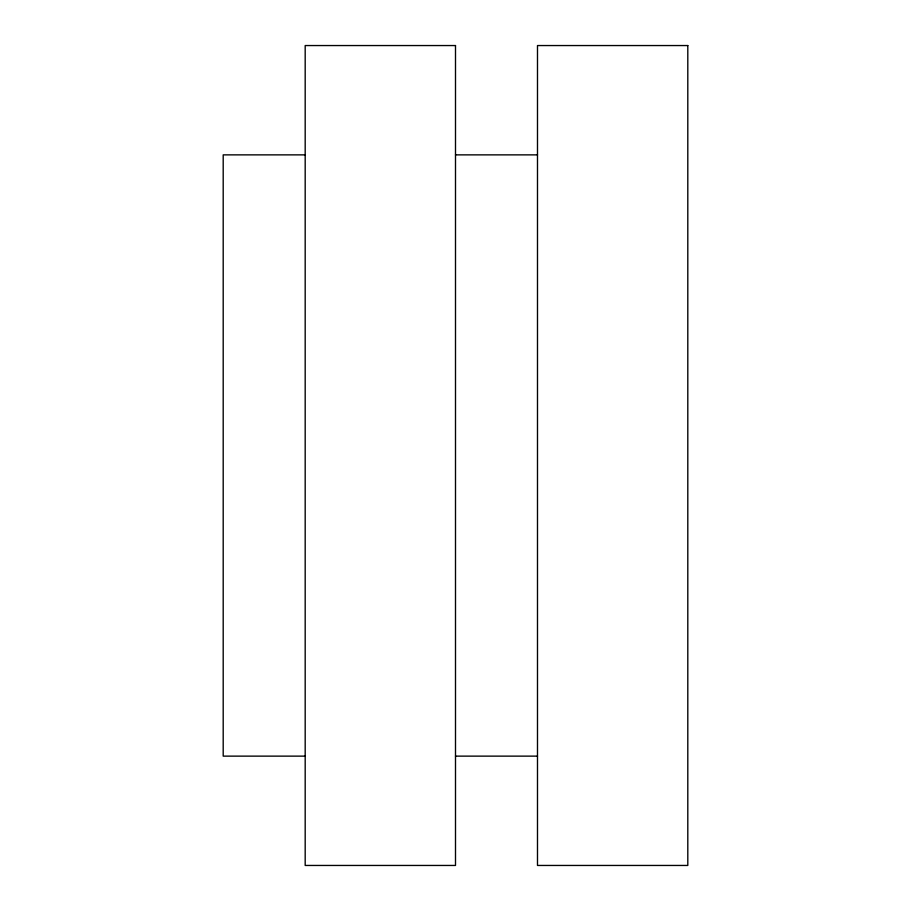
<?xml version="1.0" encoding="UTF-8"?>
<svg xmlns="http://www.w3.org/2000/svg" width="911" height="911" viewBox="0 0 911 911"><rect width="100%" height="100%" fill="white"/><g stroke="black" fill="none" stroke-linecap="round" stroke-linejoin="round"><path stroke-width="1.37" d="M305.185 154.87L223.195 154.87L223.195 756.13L305.185 756.13M455.5 154.87L537.49 154.87M455.5 756.13L537.49 756.13M455.5 45.55L305.185 45.55L305.185 865.45L455.5 865.45L455.5 45.55M687.805 45.55L537.49 45.55L537.49 865.45L687.805 865.45L687.805 45.55"/></g></svg>
